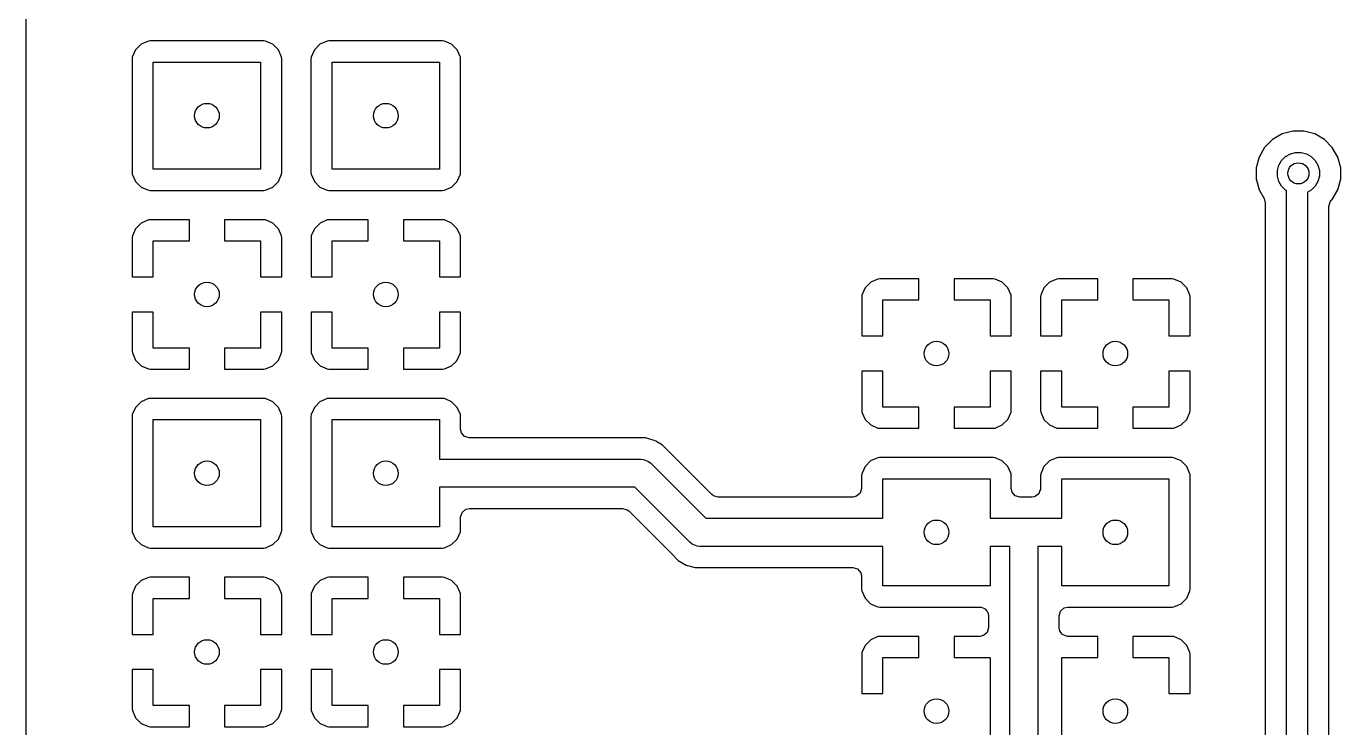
# Model space of a CAD drawing. Extents: x 0.22 to 2.58, y 0.22 to 2.18.
# Drawn here: x 0.218 to 0.953, y 0.611 to 1.004 of the extents above; entities that cross this region are included whole.
import ezdxf

# ---------------------------------------------------------------- set-up
doc = ezdxf.new("R2010")
doc.units = 0
doc.header["$MEASUREMENT"] = 0
doc.layers.add('BLACK', color=7, linetype='CONTINUOUS')

msp = doc.modelspace()

# ---------------------------------------------------------------- linework, layer by layer
at = {"layer": 'BLACK', "linetype": 'CONTINUOUS'}
for p, q in [((0.21789, 0.98531), (0.21789, 1.08531)), ((0.2821, 0.99347), (0.27897, 0.99035)), ((0.28614, 0.99526), (0.2821, 0.99347)), ((0.28713, 0.99537), (0.28614, 0.99526)), ((0.28614, 0.99526), (0.28614, 0.99526)), ((0.35066, 0.99537), (0.28713, 0.99537)), ((0.28713, 0.99537), (0.28713, 0.99537)), ((0.35165, 0.99526), (0.35066, 0.99537)), ((0.35432, 0.99408), (0.35165, 0.99526)), ((0.3557, 0.99347), (0.35432, 0.99408)), ((0.35883, 0.99035), (0.3557, 0.99347)), ((0.3821, 0.99347), (0.37897, 0.99035)), ((0.38614, 0.99526), (0.3821, 0.99347)), ((0.38713, 0.99537), (0.38614, 0.99526)), ((0.38614, 0.99526), (0.38614, 0.99526)), ((0.45066, 0.99537), (0.38713, 0.99537)), ((0.38713, 0.99537), (0.38713, 0.99537)), ((0.45165, 0.99526), (0.45066, 0.99537)), ((0.45432, 0.99408), (0.45165, 0.99526)), ((0.4557, 0.99347), (0.45432, 0.99408)), ((0.45883, 0.99035), (0.4557, 0.99347)), ((0.21789, 0.88531), (0.21789, 0.98531)), ((0.27718, 0.9863), (0.27707, 0.98531)), ((0.27707, 0.98531), (0.27707, 0.92178)), ((0.27897, 0.99035), (0.27718, 0.9863)), ((0.27718, 0.9863), (0.27718, 0.9863)), ((0.36061, 0.9863), (0.35883, 0.99035)), ((0.36073, 0.98531), (0.36061, 0.9863)), ((0.36061, 0.9863), (0.36061, 0.9863)), ((0.36061, 0.9863), (0.36061, 0.9863)), ((0.36073, 0.92178), (0.36073, 0.98531)), ((0.36073, 0.98531), (0.36073, 0.98531)), ((0.36073, 0.98531), (0.36073, 0.98531)), ((0.36073, 0.98531), (0.36073, 0.98531)), ((0.37718, 0.9863), (0.37707, 0.98531)), ((0.37707, 0.98531), (0.37707, 0.92178)), ((0.37897, 0.99035), (0.37718, 0.9863)), ((0.37718, 0.9863), (0.37718, 0.9863)), ((0.46061, 0.9863), (0.45883, 0.99035)), ((0.46069, 0.98562), (0.46061, 0.9863)), ((0.46061, 0.9863), (0.46061, 0.9863)), ((0.46061, 0.9863), (0.46061, 0.9863)), ((0.46073, 0.98531), (0.46069, 0.98562)), ((0.46073, 0.92178), (0.46073, 0.98531)), ((0.2889, 0.92354), (0.2889, 0.98354)), ((0.2889, 0.98354), (0.3489, 0.98354)), ((0.3489, 0.98354), (0.3489, 0.92354)), ((0.3889, 0.92354), (0.3889, 0.98354)), ((0.3889, 0.98354), (0.4489, 0.98354)), ((0.4489, 0.98354), (0.4489, 0.92354)), ((0.92001, 0.94329), (0.91462, 0.94018)), ((0.92602, 0.9449), (0.92001, 0.94329)), ((0.92001, 0.94329), (0.92001, 0.94329)), ((0.93225, 0.9449), (0.92602, 0.9449)), ((0.93826, 0.94329), (0.93225, 0.9449)), ((0.94365, 0.94018), (0.93826, 0.94329)), ((0.93826, 0.94329), (0.93826, 0.94329)), ((0.93826, 0.94329), (0.93826, 0.94329)), ((0.91022, 0.93578), (0.9071, 0.93039)), ((0.91462, 0.94018), (0.91022, 0.93578)), ((0.91022, 0.93578), (0.91022, 0.93578)), ((0.91462, 0.94018), (0.91462, 0.94018)), ((0.94805, 0.93578), (0.94365, 0.94018)), ((0.94365, 0.94018), (0.94365, 0.94018)), ((0.95116, 0.93039), (0.94805, 0.93578)), ((0.94805, 0.93578), (0.94805, 0.93578)), ((0.9071, 0.93039), (0.90549, 0.92437)), ((0.9071, 0.93039), (0.9071, 0.93039)), ((0.91822, 0.92578), (0.91976, 0.92845)), ((0.91976, 0.92845), (0.92194, 0.93063)), ((0.92194, 0.93063), (0.92461, 0.93217)), ((0.92461, 0.93217), (0.92759, 0.93297)), ((0.92759, 0.93297), (0.93068, 0.93297)), ((0.93068, 0.93297), (0.93365, 0.93217)), ((0.93365, 0.93217), (0.93632, 0.93063)), ((0.93632, 0.93063), (0.9385, 0.92845)), ((0.9385, 0.92845), (0.94005, 0.92578)), ((0.95278, 0.92437), (0.95116, 0.93039)), ((0.95116, 0.93039), (0.95116, 0.93039)), ((0.27707, 0.92178), (0.27707, 0.92178)), ((0.27707, 0.92178), (0.27718, 0.92079)), ((0.27718, 0.92079), (0.27718, 0.92079)), ((0.27718, 0.92079), (0.27897, 0.91674)), ((0.3489, 0.92354), (0.2889, 0.92354)), ((0.35883, 0.91674), (0.36061, 0.92079)), ((0.36061, 0.92079), (0.36073, 0.92178)), ((0.37707, 0.92178), (0.37707, 0.92178)), ((0.37707, 0.92178), (0.37718, 0.92079)), ((0.37718, 0.92079), (0.37718, 0.92079)), ((0.37718, 0.92079), (0.37897, 0.91674)), ((0.4489, 0.92354), (0.3889, 0.92354)), ((0.45883, 0.91674), (0.46061, 0.92079)), ((0.46061, 0.92079), (0.46073, 0.92178)), ((0.90549, 0.92437), (0.90549, 0.91815)), ((0.91742, 0.9228), (0.91822, 0.92578)), ((0.91742, 0.91972), (0.91742, 0.9228)), ((0.91822, 0.91674), (0.91742, 0.91972)), ((0.94005, 0.92578), (0.94084, 0.9228)), ((0.94084, 0.91972), (0.94005, 0.91674)), ((0.94084, 0.9228), (0.94084, 0.91972)), ((0.95278, 0.91815), (0.95278, 0.92437)), ((0.27897, 0.91674), (0.27897, 0.91674)), ((0.27897, 0.91674), (0.2821, 0.91361)), ((0.2821, 0.91361), (0.28614, 0.91183)), ((0.28614, 0.91183), (0.28713, 0.91171)), ((0.28713, 0.91171), (0.35066, 0.91171)), ((0.35066, 0.91171), (0.35165, 0.91183)), ((0.35066, 0.91171), (0.35066, 0.91171)), ((0.35066, 0.91171), (0.35066, 0.91171)), ((0.35165, 0.91183), (0.3557, 0.91361)), ((0.35165, 0.91183), (0.35165, 0.91183)), ((0.35165, 0.91183), (0.35165, 0.91183)), ((0.3557, 0.91361), (0.35883, 0.91674)), ((0.37897, 0.91674), (0.37897, 0.91674)), ((0.37897, 0.91674), (0.3821, 0.91361)), ((0.3821, 0.91361), (0.38614, 0.91183)), ((0.38614, 0.91183), (0.38713, 0.91171)), ((0.38713, 0.91171), (0.45066, 0.91171)), ((0.45066, 0.91171), (0.45165, 0.91183)), ((0.45066, 0.91171), (0.45066, 0.91171)), ((0.45066, 0.91171), (0.45066, 0.91171)), ((0.45165, 0.91183), (0.4557, 0.91361)), ((0.45165, 0.91183), (0.45165, 0.91183)), ((0.45165, 0.91183), (0.45165, 0.91183)), ((0.4557, 0.91361), (0.45883, 0.91674)), ((0.90549, 0.91815), (0.9071, 0.91213)), ((0.9071, 0.91213), (0.9071, 0.91213)), ((0.9071, 0.91213), (0.90996, 0.90719)), ((0.91976, 0.91407), (0.91822, 0.91674)), ((0.92194, 0.91189), (0.91976, 0.91407)), ((0.92244, 0.9116), (0.92194, 0.91189)), ((0.92244, 0.46189), (0.92244, 0.9116)), ((0.93632, 0.91189), (0.93425, 0.91069)), ((0.9385, 0.91407), (0.93632, 0.91189)), ((0.94005, 0.91674), (0.9385, 0.91407)), ((0.94805, 0.90674), (0.95116, 0.91213)), ((0.95116, 0.91213), (0.95278, 0.91815)), ((0.90996, 0.90719), (0.91061, 0.90475)), ((0.91061, 0.90475), (0.91061, 0.4786)), ((0.93425, 0.91069), (0.93425, 0.46189)), ((0.94608, 0.90275), (0.94686, 0.90539)), ((0.94686, 0.90539), (0.94751, 0.9062)), ((0.94751, 0.9062), (0.94766, 0.90635)), ((0.94766, 0.90635), (0.94805, 0.90674)), ((0.94608, 0.4786), (0.94608, 0.90275)), ((0.27898, 0.89033), (0.2772, 0.88629)), ((0.28211, 0.89346), (0.27898, 0.89033)), ((0.27898, 0.89033), (0.27898, 0.89033)), ((0.28615, 0.89524), (0.28211, 0.89346)), ((0.28211, 0.89346), (0.28211, 0.89346)), ((0.28713, 0.89535), (0.28615, 0.89524)), ((0.28615, 0.89524), (0.28615, 0.89524)), ((0.30906, 0.89535), (0.28713, 0.89535)), ((0.28713, 0.89535), (0.28713, 0.89535)), ((0.30906, 0.88354), (0.30906, 0.89535)), ((0.35066, 0.89535), (0.32874, 0.89535)), ((0.32874, 0.89535), (0.32874, 0.88354)), ((0.35165, 0.89524), (0.35066, 0.89535)), ((0.35569, 0.89346), (0.35165, 0.89524)), ((0.35881, 0.89033), (0.35569, 0.89346)), ((0.35569, 0.89346), (0.35569, 0.89346)), ((0.36059, 0.88629), (0.35881, 0.89033)), ((0.35881, 0.89033), (0.35881, 0.89033)), ((0.37898, 0.89033), (0.3772, 0.88629)), ((0.38211, 0.89346), (0.37898, 0.89033)), ((0.37898, 0.89033), (0.37898, 0.89033)), ((0.38615, 0.89524), (0.38211, 0.89346)), ((0.38211, 0.89346), (0.38211, 0.89346)), ((0.38713, 0.89535), (0.38615, 0.89524)), ((0.38615, 0.89524), (0.38615, 0.89524)), ((0.40906, 0.89535), (0.38713, 0.89535)), ((0.38713, 0.89535), (0.38713, 0.89535)), ((0.40906, 0.88354), (0.40906, 0.89535)), ((0.45066, 0.89535), (0.42874, 0.89535)), ((0.42874, 0.89535), (0.42874, 0.88354)), ((0.45165, 0.89524), (0.45066, 0.89535)), ((0.45569, 0.89346), (0.45165, 0.89524)), ((0.45881, 0.89033), (0.45569, 0.89346)), ((0.45569, 0.89346), (0.45569, 0.89346)), ((0.46059, 0.88629), (0.45881, 0.89033)), ((0.45881, 0.89033), (0.45881, 0.89033)), ((0.21789, 0.78531), (0.21789, 0.88531)), ((0.2772, 0.88629), (0.27709, 0.88531)), ((0.27709, 0.88531), (0.27709, 0.86339)), ((0.2772, 0.88629), (0.2772, 0.88629)), ((0.2889, 0.86339), (0.2889, 0.88354)), ((0.2889, 0.88354), (0.30906, 0.88354)), ((0.32874, 0.88354), (0.3489, 0.88354)), ((0.3489, 0.88354), (0.3489, 0.86339)), ((0.36071, 0.88531), (0.36059, 0.88629)), ((0.36059, 0.88629), (0.36059, 0.88629)), ((0.36071, 0.86339), (0.36071, 0.88531)), ((0.36071, 0.88531), (0.36071, 0.88531)), ((0.3772, 0.88629), (0.37709, 0.88531)), ((0.37709, 0.88531), (0.37709, 0.86339)), ((0.3772, 0.88629), (0.3772, 0.88629)), ((0.3889, 0.86339), (0.3889, 0.88354)), ((0.3889, 0.88354), (0.40906, 0.88354)), ((0.42874, 0.88354), (0.4489, 0.88354)), ((0.4489, 0.88354), (0.4489, 0.86339)), ((0.46071, 0.88531), (0.46059, 0.88629)), ((0.46059, 0.88629), (0.46059, 0.88629)), ((0.46071, 0.86339), (0.46071, 0.88531)), ((0.46071, 0.88531), (0.46071, 0.88531)), ((0.27709, 0.86339), (0.2889, 0.86339)), ((0.3489, 0.86339), (0.36071, 0.86339)), ((0.37709, 0.86339), (0.3889, 0.86339)), ((0.4489, 0.86339), (0.46071, 0.86339)), ((0.68998, 0.86039), (0.68686, 0.85726)), ((0.69402, 0.86217), (0.68998, 0.86039)), ((0.68998, 0.86039), (0.68998, 0.86039)), ((0.69501, 0.86228), (0.69402, 0.86217)), ((0.69402, 0.86217), (0.69402, 0.86217)), ((0.71693, 0.86228), (0.69501, 0.86228)), ((0.69501, 0.86228), (0.69501, 0.86228)), ((0.71693, 0.85047), (0.71693, 0.86228)), ((0.75854, 0.86228), (0.73661, 0.86228)), ((0.73661, 0.86228), (0.73661, 0.85047)), ((0.75952, 0.86217), (0.75854, 0.86228)), ((0.76356, 0.86039), (0.75952, 0.86217)), ((0.76668, 0.85726), (0.76356, 0.86039)), ((0.76356, 0.86039), (0.76356, 0.86039)), ((0.78998, 0.86039), (0.78686, 0.85726)), ((0.79402, 0.86217), (0.78998, 0.86039)), ((0.78998, 0.86039), (0.78998, 0.86039)), ((0.79501, 0.86228), (0.79402, 0.86217)), ((0.79402, 0.86217), (0.79402, 0.86217)), ((0.81693, 0.86228), (0.79501, 0.86228)), ((0.79501, 0.86228), (0.79501, 0.86228)), ((0.81693, 0.85047), (0.81693, 0.86228)), ((0.85854, 0.86228), (0.83661, 0.86228)), ((0.83661, 0.86228), (0.83661, 0.85047)), ((0.85952, 0.86217), (0.85854, 0.86228)), ((0.86356, 0.86039), (0.85952, 0.86217)), ((0.86668, 0.85726), (0.86356, 0.86039)), ((0.86356, 0.86039), (0.86356, 0.86039)), ((0.68508, 0.85322), (0.68496, 0.85224)), ((0.68686, 0.85726), (0.68508, 0.85322)), ((0.68508, 0.85322), (0.68508, 0.85322)), ((0.68686, 0.85726), (0.68686, 0.85726)), ((0.76847, 0.85322), (0.76668, 0.85726)), ((0.76668, 0.85726), (0.76668, 0.85726)), ((0.76858, 0.85224), (0.76847, 0.85322)), ((0.76847, 0.85322), (0.76847, 0.85322)), ((0.78508, 0.85322), (0.78496, 0.85224)), ((0.78686, 0.85726), (0.78508, 0.85322)), ((0.78508, 0.85322), (0.78508, 0.85322)), ((0.78686, 0.85726), (0.78686, 0.85726)), ((0.86847, 0.85322), (0.86668, 0.85726)), ((0.86668, 0.85726), (0.86668, 0.85726)), ((0.86858, 0.85224), (0.86847, 0.85322)), ((0.86847, 0.85322), (0.86847, 0.85322)), ((0.68496, 0.85224), (0.68496, 0.83031)), ((0.69677, 0.83031), (0.69677, 0.85047)), ((0.69677, 0.85047), (0.71693, 0.85047)), ((0.73661, 0.85047), (0.75677, 0.85047)), ((0.75677, 0.85047), (0.75677, 0.83031)), ((0.76858, 0.83031), (0.76858, 0.85224)), ((0.76858, 0.85224), (0.76858, 0.85224)), ((0.78496, 0.85224), (0.78496, 0.83031)), ((0.79677, 0.83031), (0.79677, 0.85047)), ((0.79677, 0.85047), (0.81693, 0.85047)), ((0.83661, 0.85047), (0.85677, 0.85047)), ((0.85677, 0.85047), (0.85677, 0.83031)), ((0.86858, 0.83031), (0.86858, 0.85224)), ((0.86858, 0.85224), (0.86858, 0.85224)), ((0.27709, 0.8437), (0.27709, 0.82178)), ((0.2889, 0.8437), (0.27709, 0.8437)), ((0.2889, 0.82354), (0.2889, 0.8437)), ((0.36071, 0.8437), (0.3489, 0.8437)), ((0.3489, 0.8437), (0.3489, 0.82354)), ((0.36071, 0.82178), (0.36071, 0.8437)), ((0.37709, 0.8437), (0.37709, 0.82178)), ((0.3889, 0.8437), (0.37709, 0.8437)), ((0.3889, 0.82354), (0.3889, 0.8437)), ((0.46071, 0.8437), (0.4489, 0.8437)), ((0.4489, 0.8437), (0.4489, 0.82354)), ((0.46071, 0.82178), (0.46071, 0.8437)), ((0.30906, 0.82354), (0.2889, 0.82354)), ((0.30906, 0.81173), (0.30906, 0.82354)), ((0.3489, 0.82354), (0.32874, 0.82354)), ((0.32874, 0.82354), (0.32874, 0.81173)), ((0.40906, 0.82354), (0.3889, 0.82354)), ((0.40906, 0.81173), (0.40906, 0.82354)), ((0.4489, 0.82354), (0.42874, 0.82354)), ((0.42874, 0.82354), (0.42874, 0.81173)), ((0.68496, 0.83031), (0.69677, 0.83031)), ((0.75677, 0.83031), (0.76858, 0.83031)), ((0.78496, 0.83031), (0.79677, 0.83031)), ((0.85677, 0.83031), (0.86858, 0.83031)), ((0.27709, 0.82178), (0.27709, 0.82178)), ((0.27709, 0.82178), (0.2772, 0.82079)), ((0.2772, 0.82079), (0.2772, 0.82079)), ((0.2772, 0.82079), (0.27898, 0.81675)), ((0.27898, 0.81675), (0.27898, 0.81675)), ((0.27898, 0.81675), (0.28211, 0.81363)), ((0.35569, 0.81363), (0.35881, 0.81675)), ((0.35881, 0.81675), (0.36059, 0.82079)), ((0.35881, 0.81675), (0.35881, 0.81675)), ((0.36059, 0.82079), (0.36071, 0.82178)), ((0.36059, 0.82079), (0.36059, 0.82079)), ((0.36071, 0.82178), (0.36071, 0.82178)), ((0.37709, 0.82178), (0.37709, 0.82178)), ((0.37709, 0.82178), (0.3772, 0.82079)), ((0.3772, 0.82079), (0.3772, 0.82079)), ((0.3772, 0.82079), (0.37898, 0.81675)), ((0.37898, 0.81675), (0.37898, 0.81675)), ((0.37898, 0.81675), (0.38211, 0.81363)), ((0.45569, 0.81363), (0.45816, 0.8161)), ((0.45816, 0.8161), (0.45881, 0.81675)), ((0.45881, 0.81675), (0.46059, 0.82079)), ((0.45881, 0.81675), (0.45881, 0.81675)), ((0.46059, 0.82079), (0.46071, 0.82178)), ((0.46059, 0.82079), (0.46059, 0.82079)), ((0.46071, 0.82178), (0.46071, 0.82178)), ((0.28211, 0.81363), (0.28211, 0.81363)), ((0.28211, 0.81363), (0.28615, 0.81185)), ((0.28615, 0.81185), (0.28713, 0.81173)), ((0.28713, 0.81173), (0.30906, 0.81173)), ((0.30906, 0.81173), (0.30906, 0.81173)), ((0.32874, 0.81173), (0.35066, 0.81173)), ((0.35066, 0.81173), (0.35165, 0.81185)), ((0.35066, 0.81173), (0.35066, 0.81173)), ((0.35165, 0.81185), (0.35569, 0.81363)), ((0.35165, 0.81185), (0.35165, 0.81185)), ((0.35569, 0.81363), (0.35569, 0.81363)), ((0.38211, 0.81363), (0.38211, 0.81363)), ((0.38211, 0.81363), (0.38615, 0.81185)), ((0.38615, 0.81185), (0.38713, 0.81173)), ((0.38713, 0.81173), (0.40906, 0.81173)), ((0.40906, 0.81173), (0.40906, 0.81173)), ((0.42874, 0.81173), (0.45066, 0.81173)), ((0.45066, 0.81173), (0.45165, 0.81185)), ((0.45066, 0.81173), (0.45066, 0.81173)), ((0.45165, 0.81185), (0.45569, 0.81363)), ((0.45165, 0.81185), (0.45165, 0.81185)), ((0.45569, 0.81363), (0.45569, 0.81363)), ((0.68496, 0.81063), (0.68496, 0.78871)), ((0.69677, 0.81063), (0.68496, 0.81063)), ((0.69677, 0.79047), (0.69677, 0.81063)), ((0.76858, 0.81063), (0.75677, 0.81063)), ((0.75677, 0.81063), (0.75677, 0.79047)), ((0.76858, 0.78871), (0.76858, 0.81063)), ((0.78496, 0.81063), (0.78496, 0.78871)), ((0.79677, 0.81063), (0.78496, 0.81063)), ((0.79677, 0.79047), (0.79677, 0.81063)), ((0.86858, 0.81063), (0.85677, 0.81063)), ((0.85677, 0.81063), (0.85677, 0.79047)), ((0.86858, 0.78871), (0.86858, 0.81063)), ((0.28614, 0.79526), (0.2821, 0.79347)), ((0.28713, 0.79537), (0.28614, 0.79526)), ((0.28614, 0.79526), (0.28614, 0.79526)), ((0.35066, 0.79537), (0.28713, 0.79537)), ((0.28713, 0.79537), (0.28713, 0.79537)), ((0.35165, 0.79526), (0.35066, 0.79537)), ((0.3557, 0.79347), (0.35165, 0.79526)), ((0.38614, 0.79526), (0.3821, 0.79347)), ((0.38713, 0.79537), (0.38614, 0.79526)), ((0.38614, 0.79526), (0.38614, 0.79526)), ((0.45066, 0.79537), (0.38713, 0.79537)), ((0.38713, 0.79537), (0.38713, 0.79537)), ((0.45165, 0.79526), (0.45066, 0.79537)), ((0.4557, 0.79347), (0.45165, 0.79526)), ((0.27897, 0.79035), (0.27718, 0.7863)), ((0.2821, 0.79347), (0.27897, 0.79035)), ((0.35883, 0.79035), (0.3557, 0.79347)), ((0.3557, 0.79347), (0.3557, 0.79347)), ((0.36061, 0.7863), (0.35883, 0.79035)), ((0.37897, 0.79035), (0.37718, 0.7863)), ((0.3821, 0.79347), (0.37897, 0.79035)), ((0.45883, 0.79035), (0.4557, 0.79347)), ((0.4557, 0.79347), (0.4557, 0.79347)), ((0.46061, 0.7863), (0.45883, 0.79035)), ((0.68496, 0.78871), (0.68496, 0.78871)), ((0.68496, 0.78871), (0.68508, 0.78772)), ((0.68508, 0.78772), (0.68508, 0.78772)), ((0.68508, 0.78772), (0.68686, 0.78368)), ((0.71693, 0.79047), (0.69677, 0.79047)), ((0.71693, 0.77866), (0.71693, 0.79047)), ((0.75677, 0.79047), (0.73661, 0.79047)), ((0.73661, 0.79047), (0.73661, 0.77866)), ((0.76668, 0.78368), (0.76847, 0.78772)), ((0.76847, 0.78772), (0.76858, 0.78871)), ((0.76847, 0.78772), (0.76847, 0.78772)), ((0.76858, 0.78871), (0.76858, 0.78871)), ((0.78496, 0.78871), (0.78496, 0.78871)), ((0.78496, 0.78871), (0.78508, 0.78772)), ((0.78508, 0.78772), (0.78508, 0.78772)), ((0.78508, 0.78772), (0.78686, 0.78368)), ((0.81693, 0.79047), (0.79677, 0.79047)), ((0.81693, 0.77866), (0.81693, 0.79047)), ((0.85677, 0.79047), (0.83661, 0.79047)), ((0.83661, 0.79047), (0.83661, 0.77866)), ((0.86668, 0.78368), (0.86847, 0.78772)), ((0.86847, 0.78772), (0.86858, 0.78871)), ((0.86847, 0.78772), (0.86847, 0.78772)), ((0.86858, 0.78871), (0.86858, 0.78871)), ((0.21789, 0.68531), (0.21789, 0.78531)), ((0.27718, 0.7863), (0.27707, 0.78531)), ((0.27707, 0.78531), (0.27707, 0.72178)), ((0.27718, 0.7863), (0.27718, 0.7863)), ((0.2889, 0.72354), (0.2889, 0.78354)), ((0.2889, 0.78354), (0.3489, 0.78354)), ((0.3489, 0.78354), (0.3489, 0.72354)), ((0.36073, 0.78531), (0.36061, 0.7863)), ((0.36061, 0.7863), (0.36061, 0.7863)), ((0.36061, 0.7863), (0.36061, 0.7863)), ((0.36073, 0.72178), (0.36073, 0.78531)), ((0.36073, 0.78531), (0.36073, 0.78531)), ((0.36073, 0.78531), (0.36073, 0.78531)), ((0.36073, 0.78531), (0.36073, 0.78531)), ((0.37718, 0.7863), (0.37707, 0.78531)), ((0.37707, 0.78531), (0.37707, 0.72178)), ((0.37718, 0.7863), (0.37718, 0.7863)), ((0.3889, 0.72354), (0.3889, 0.78354)), ((0.3889, 0.78354), (0.4489, 0.78354)), ((0.4489, 0.78354), (0.4489, 0.76142)), ((0.46069, 0.78562), (0.46061, 0.7863)), ((0.46061, 0.7863), (0.46061, 0.7863)), ((0.46061, 0.7863), (0.46061, 0.7863)), ((0.46073, 0.78531), (0.46069, 0.78562)), ((0.46073, 0.77813), (0.46073, 0.78531)), ((0.46073, 0.78531), (0.46073, 0.78531)), ((0.68686, 0.78368), (0.68686, 0.78368)), ((0.68686, 0.78368), (0.68998, 0.78056)), ((0.68998, 0.78056), (0.68998, 0.78056)), ((0.68998, 0.78056), (0.69402, 0.77878)), ((0.75952, 0.77878), (0.76356, 0.78056)), ((0.76356, 0.78056), (0.76668, 0.78368)), ((0.76356, 0.78056), (0.76356, 0.78056)), ((0.76668, 0.78368), (0.76668, 0.78368)), ((0.78686, 0.78368), (0.78686, 0.78368)), ((0.78686, 0.78368), (0.78998, 0.78056)), ((0.78998, 0.78056), (0.78998, 0.78056)), ((0.78998, 0.78056), (0.79402, 0.77878)), ((0.85952, 0.77878), (0.86356, 0.78056)), ((0.86356, 0.78056), (0.86668, 0.78368)), ((0.86356, 0.78056), (0.86356, 0.78056)), ((0.86668, 0.78368), (0.86668, 0.78368)), ((0.46117, 0.7761), (0.46073, 0.77813)), ((0.46297, 0.77402), (0.46117, 0.7761)), ((0.46561, 0.77325), (0.46297, 0.77402)), ((0.56401, 0.77325), (0.46561, 0.77325)), ((0.56602, 0.77271), (0.56401, 0.77325)), ((0.56401, 0.77325), (0.56401, 0.77325)), ((0.56902, 0.77191), (0.56602, 0.77271)), ((0.56994, 0.77138), (0.56902, 0.77191)), ((0.69402, 0.77878), (0.69501, 0.77866)), ((0.69501, 0.77866), (0.71693, 0.77866)), ((0.71693, 0.77866), (0.71693, 0.77866)), ((0.73661, 0.77866), (0.75853, 0.77866)), ((0.75853, 0.77866), (0.75854, 0.77866)), ((0.75854, 0.77866), (0.75952, 0.77878)), ((0.75952, 0.77878), (0.75952, 0.77878)), ((0.79402, 0.77878), (0.79501, 0.77866)), ((0.79501, 0.77866), (0.81693, 0.77866)), ((0.81693, 0.77866), (0.81693, 0.77866)), ((0.83661, 0.77866), (0.85853, 0.77866)), ((0.85853, 0.77866), (0.85854, 0.77866)), ((0.85854, 0.77866), (0.85952, 0.77878)), ((0.85952, 0.77878), (0.85952, 0.77878)), ((0.57352, 0.76931), (0.56994, 0.77138)), ((0.60122, 0.74161), (0.57352, 0.76931)), ((0.57352, 0.76931), (0.57352, 0.76931)), ((0.4489, 0.76142), (0.56142, 0.76142)), ((0.56142, 0.76142), (0.56295, 0.76127)), ((0.56295, 0.76127), (0.56579, 0.76009)), ((0.56579, 0.76009), (0.56699, 0.75911)), ((0.56699, 0.75911), (0.59775, 0.72835)), ((0.68684, 0.75727), (0.68506, 0.75323)), ((0.68997, 0.7604), (0.68684, 0.75727)), ((0.69402, 0.76219), (0.68997, 0.7604)), ((0.695, 0.7623), (0.69402, 0.76219)), ((0.69402, 0.76219), (0.69402, 0.76219)), ((0.69501, 0.7623), (0.695, 0.7623)), ((0.75854, 0.7623), (0.69501, 0.7623)), ((0.75953, 0.76219), (0.75854, 0.7623)), ((0.76357, 0.7604), (0.75953, 0.76219)), ((0.7667, 0.75727), (0.76357, 0.7604)), ((0.76357, 0.7604), (0.76357, 0.7604)), ((0.76849, 0.75323), (0.7667, 0.75727)), ((0.78684, 0.75727), (0.78506, 0.75323)), ((0.78997, 0.7604), (0.78684, 0.75727)), ((0.79402, 0.76219), (0.78997, 0.7604)), ((0.795, 0.7623), (0.79402, 0.76219)), ((0.79402, 0.76219), (0.79402, 0.76219)), ((0.79501, 0.7623), (0.795, 0.7623)), ((0.85854, 0.7623), (0.79501, 0.7623)), ((0.85953, 0.76219), (0.85854, 0.7623)), ((0.86357, 0.7604), (0.85953, 0.76219)), ((0.8667, 0.75727), (0.86357, 0.7604)), ((0.86357, 0.7604), (0.86357, 0.7604)), ((0.86849, 0.75323), (0.8667, 0.75727)), ((0.68506, 0.75323), (0.68494, 0.75224)), ((0.68494, 0.75224), (0.68494, 0.74506)), ((0.68506, 0.75323), (0.68506, 0.75323)), ((0.69677, 0.72835), (0.69677, 0.75047)), ((0.69677, 0.75047), (0.75677, 0.75047)), ((0.75677, 0.75047), (0.75677, 0.72835)), ((0.76853, 0.75286), (0.76849, 0.75323)), ((0.76849, 0.75323), (0.76849, 0.75323)), ((0.76849, 0.75323), (0.76849, 0.75323)), ((0.7686, 0.75224), (0.76853, 0.75286)), ((0.7686, 0.74506), (0.7686, 0.75224)), ((0.7686, 0.75224), (0.7686, 0.75224)), ((0.78506, 0.75323), (0.78494, 0.75224)), ((0.78494, 0.75224), (0.78494, 0.74506)), ((0.78506, 0.75323), (0.78506, 0.75323)), ((0.79677, 0.72835), (0.79677, 0.75047)), ((0.79677, 0.75047), (0.85677, 0.75047)), ((0.85677, 0.75047), (0.85677, 0.69047)), ((0.86853, 0.75286), (0.86849, 0.75323)), ((0.86849, 0.75323), (0.86849, 0.75323)), ((0.86849, 0.75323), (0.86849, 0.75323)), ((0.8686, 0.75224), (0.86853, 0.75286)), ((0.8686, 0.68871), (0.8686, 0.75224)), ((0.55816, 0.74567), (0.4489, 0.74567)), ((0.4489, 0.74567), (0.4489, 0.72354)), ((0.58892, 0.7149), (0.55816, 0.74567)), ((0.68417, 0.74242), (0.68209, 0.74062)), ((0.68494, 0.74506), (0.68417, 0.74242)), ((0.76904, 0.74303), (0.7686, 0.74506)), ((0.77084, 0.74095), (0.76904, 0.74303)), ((0.78417, 0.74242), (0.7839, 0.74219)), ((0.78446, 0.74342), (0.78417, 0.74242)), ((0.78489, 0.74436), (0.78446, 0.74342)), ((0.78494, 0.74506), (0.78484, 0.74472)), ((0.78484, 0.74472), (0.78489, 0.74436)), ((0.60203, 0.74095), (0.60122, 0.74161)), ((0.60467, 0.74018), (0.60203, 0.74095)), ((0.68006, 0.74018), (0.60467, 0.74018)), ((0.68209, 0.74062), (0.68006, 0.74018)), ((0.77348, 0.74018), (0.77084, 0.74095)), ((0.78006, 0.74018), (0.77348, 0.74018)), ((0.78143, 0.74037), (0.78006, 0.74018)), ((0.78167, 0.74053), (0.78143, 0.74037)), ((0.78209, 0.74062), (0.78167, 0.74053)), ((0.78287, 0.7413), (0.78209, 0.74062)), ((0.78375, 0.74186), (0.78287, 0.7413)), ((0.7839, 0.74219), (0.78375, 0.74186)), ((0.46073, 0.72896), (0.4615, 0.7316)), ((0.46073, 0.72178), (0.46073, 0.72896)), ((0.4615, 0.7316), (0.46358, 0.7334)), ((0.46358, 0.7334), (0.46561, 0.73384)), ((0.46561, 0.73384), (0.55123, 0.73384)), ((0.55123, 0.73384), (0.55387, 0.73306)), ((0.55387, 0.73306), (0.55469, 0.73241)), ((0.55469, 0.73241), (0.57872, 0.70837)), ((0.59775, 0.72835), (0.69677, 0.72835)), ((0.75677, 0.72835), (0.77559, 0.72835)), ((0.77559, 0.72835), (0.79677, 0.72835)), ((0.27707, 0.72178), (0.27707, 0.72178)), ((0.27707, 0.72178), (0.27718, 0.72079)), ((0.27718, 0.72079), (0.27718, 0.72079)), ((0.27718, 0.72079), (0.27897, 0.71674)), ((0.3489, 0.72354), (0.2889, 0.72354)), ((0.35883, 0.71674), (0.36061, 0.72079)), ((0.36061, 0.72079), (0.36073, 0.72178)), ((0.37707, 0.72178), (0.37707, 0.72178)), ((0.37707, 0.72178), (0.37718, 0.72079)), ((0.37718, 0.72079), (0.37718, 0.72079)), ((0.37718, 0.72079), (0.37897, 0.71674)), ((0.4489, 0.72354), (0.3889, 0.72354)), ((0.45883, 0.71674), (0.46061, 0.72079)), ((0.46061, 0.72079), (0.46073, 0.72178)), ((0.27897, 0.71674), (0.27897, 0.71674)), ((0.27897, 0.71674), (0.2821, 0.71361)), ((0.2821, 0.71361), (0.28614, 0.71183)), ((0.35165, 0.71183), (0.3557, 0.71361)), ((0.3557, 0.71361), (0.35883, 0.71674)), ((0.37897, 0.71674), (0.37897, 0.71674)), ((0.37897, 0.71674), (0.3821, 0.71361)), ((0.3821, 0.71361), (0.38614, 0.71183)), ((0.45165, 0.71183), (0.4557, 0.71361)), ((0.4557, 0.71361), (0.45883, 0.71674)), ((0.59011, 0.71393), (0.58892, 0.7149)), ((0.59295, 0.71275), (0.59011, 0.71393)), ((0.28614, 0.71183), (0.28713, 0.71171)), ((0.28713, 0.71171), (0.35066, 0.71171)), ((0.35066, 0.71171), (0.35165, 0.71183)), ((0.35066, 0.71171), (0.35066, 0.71171)), ((0.35066, 0.71171), (0.35066, 0.71171)), ((0.35165, 0.71183), (0.35165, 0.71183)), ((0.35165, 0.71183), (0.35165, 0.71183)), ((0.38614, 0.71183), (0.38713, 0.71171)), ((0.38713, 0.71171), (0.45066, 0.71171)), ((0.45066, 0.71171), (0.45165, 0.71183)), ((0.45066, 0.71171), (0.45066, 0.71171)), ((0.45066, 0.71171), (0.45066, 0.71171)), ((0.45165, 0.71183), (0.45165, 0.71183)), ((0.45165, 0.71183), (0.45165, 0.71183)), ((0.57872, 0.70837), (0.58239, 0.7047)), ((0.59449, 0.7126), (0.59295, 0.71275)), ((0.69677, 0.7126), (0.59449, 0.7126)), ((0.69677, 0.69047), (0.69677, 0.7126)), ((0.76772, 0.7126), (0.75677, 0.7126)), ((0.75677, 0.7126), (0.75677, 0.69047)), ((0.76772, 0.54185), (0.76772, 0.7126)), ((0.79677, 0.7126), (0.78346, 0.7126)), ((0.78346, 0.7126), (0.78346, 0.53859)), ((0.79677, 0.69047), (0.79677, 0.7126)), ((0.58239, 0.7047), (0.58688, 0.70211)), ((0.58688, 0.70211), (0.59189, 0.70077)), ((0.59189, 0.70077), (0.59189, 0.70077)), ((0.59189, 0.70077), (0.68006, 0.70077)), ((0.68006, 0.70077), (0.6827, 0.69999)), ((0.6827, 0.69999), (0.6845, 0.69791)), ((0.28211, 0.69346), (0.27898, 0.69033)), ((0.28615, 0.69524), (0.28211, 0.69346)), ((0.28211, 0.69346), (0.28211, 0.69346)), ((0.28713, 0.69535), (0.28615, 0.69524)), ((0.28615, 0.69524), (0.28615, 0.69524)), ((0.30906, 0.69535), (0.28713, 0.69535)), ((0.28713, 0.69535), (0.28713, 0.69535)), ((0.30906, 0.68354), (0.30906, 0.69535)), ((0.35066, 0.69535), (0.32874, 0.69535)), ((0.32874, 0.69535), (0.32874, 0.68354)), ((0.35165, 0.69524), (0.35066, 0.69535)), ((0.35569, 0.69346), (0.35165, 0.69524)), ((0.35881, 0.69033), (0.35569, 0.69346)), ((0.35569, 0.69346), (0.35569, 0.69346)), ((0.38211, 0.69346), (0.37898, 0.69033)), ((0.38615, 0.69524), (0.38211, 0.69346)), ((0.38211, 0.69346), (0.38211, 0.69346)), ((0.38713, 0.69535), (0.38615, 0.69524)), ((0.38615, 0.69524), (0.38615, 0.69524)), ((0.40906, 0.69535), (0.38713, 0.69535)), ((0.38713, 0.69535), (0.38713, 0.69535)), ((0.40906, 0.68354), (0.40906, 0.69535)), ((0.45066, 0.69535), (0.42874, 0.69535)), ((0.42874, 0.69535), (0.42874, 0.68354)), ((0.45165, 0.69524), (0.45066, 0.69535)), ((0.45569, 0.69346), (0.45165, 0.69524)), ((0.45881, 0.69033), (0.45569, 0.69346)), ((0.45569, 0.69346), (0.45569, 0.69346)), ((0.6845, 0.69791), (0.68494, 0.69589)), ((0.68494, 0.69589), (0.68494, 0.68871)), ((0.21789, 0.46365), (0.21789, 0.68531)), ((0.2772, 0.68629), (0.27709, 0.68531)), ((0.27709, 0.68531), (0.27709, 0.66339)), ((0.27898, 0.69033), (0.2772, 0.68629)), ((0.2772, 0.68629), (0.2772, 0.68629)), ((0.27898, 0.69033), (0.27898, 0.69033)), ((0.2889, 0.66339), (0.2889, 0.68354)), ((0.2889, 0.68354), (0.30906, 0.68354)), ((0.32874, 0.68354), (0.3489, 0.68354)), ((0.3489, 0.68354), (0.3489, 0.66339)), ((0.36059, 0.68629), (0.35881, 0.69033)), ((0.35881, 0.69033), (0.35881, 0.69033)), ((0.36071, 0.68531), (0.36059, 0.68629)), ((0.36059, 0.68629), (0.36059, 0.68629)), ((0.36071, 0.66339), (0.36071, 0.68531)), ((0.36071, 0.68531), (0.36071, 0.68531)), ((0.3772, 0.68629), (0.37709, 0.68531)), ((0.37709, 0.68531), (0.37709, 0.66339)), ((0.37898, 0.69033), (0.3772, 0.68629)), ((0.3772, 0.68629), (0.3772, 0.68629)), ((0.37898, 0.69033), (0.37898, 0.69033)), ((0.3889, 0.66339), (0.3889, 0.68354)), ((0.3889, 0.68354), (0.40906, 0.68354)), ((0.42874, 0.68354), (0.4489, 0.68354)), ((0.4489, 0.68354), (0.4489, 0.66339)), ((0.46059, 0.68629), (0.45881, 0.69033)), ((0.45881, 0.69033), (0.45881, 0.69033)), ((0.46071, 0.68531), (0.46059, 0.68629)), ((0.46059, 0.68629), (0.46059, 0.68629)), ((0.46071, 0.66339), (0.46071, 0.68531)), ((0.46071, 0.68531), (0.46071, 0.68531)), ((0.68494, 0.68871), (0.68494, 0.68871)), ((0.68494, 0.68871), (0.68506, 0.68772)), ((0.68506, 0.68772), (0.68506, 0.68772)), ((0.68506, 0.68772), (0.68684, 0.68367)), ((0.68684, 0.68367), (0.68684, 0.68367)), ((0.68684, 0.68367), (0.68997, 0.68054)), ((0.75677, 0.69047), (0.69677, 0.69047)), ((0.85677, 0.69047), (0.79677, 0.69047)), ((0.86357, 0.68054), (0.8667, 0.68367)), ((0.8667, 0.68367), (0.86849, 0.68772)), ((0.86849, 0.68772), (0.8686, 0.68871)), ((0.68997, 0.68054), (0.69402, 0.67876)), ((0.69402, 0.67876), (0.69501, 0.67864)), ((0.69501, 0.67864), (0.751, 0.67864)), ((0.751, 0.67864), (0.75135, 0.67854)), ((0.75135, 0.67854), (0.7517, 0.67859)), ((0.7517, 0.67859), (0.75265, 0.67816)), ((0.75265, 0.67816), (0.75364, 0.67787)), ((0.75364, 0.67787), (0.75388, 0.6776)), ((0.75388, 0.6776), (0.7542, 0.67745)), ((0.7542, 0.67745), (0.75476, 0.67657)), ((0.75476, 0.67657), (0.75544, 0.67579)), ((0.7953, 0.67376), (0.79607, 0.6764)), ((0.79607, 0.6764), (0.79815, 0.6782)), ((0.79815, 0.6782), (0.80018, 0.67864)), ((0.80018, 0.67864), (0.85854, 0.67864)), ((0.85854, 0.67864), (0.85953, 0.67876)), ((0.85854, 0.67864), (0.85854, 0.67864)), ((0.85854, 0.67864), (0.85854, 0.67864)), ((0.85854, 0.67864), (0.85854, 0.67864)), ((0.85953, 0.67876), (0.86357, 0.68054)), ((0.85953, 0.67876), (0.85953, 0.67876)), ((0.85953, 0.67876), (0.85953, 0.67876)), ((0.75544, 0.67579), (0.75553, 0.67537)), ((0.75553, 0.67537), (0.75569, 0.67514)), ((0.75569, 0.67514), (0.75589, 0.67376)), ((0.75589, 0.67376), (0.75589, 0.66717)), ((0.7953, 0.66717), (0.7953, 0.67376)), ((0.27709, 0.66339), (0.2889, 0.66339)), ((0.3489, 0.66339), (0.36071, 0.66339)), ((0.37709, 0.66339), (0.3889, 0.66339)), ((0.4489, 0.66339), (0.46071, 0.66339)), ((0.69402, 0.66217), (0.68998, 0.66039)), ((0.69501, 0.66228), (0.69402, 0.66217)), ((0.69402, 0.66217), (0.69402, 0.66217)), ((0.71693, 0.66228), (0.69501, 0.66228)), ((0.69501, 0.66228), (0.69501, 0.66228)), ((0.71693, 0.65047), (0.71693, 0.66228)), ((0.751, 0.66228), (0.73661, 0.66228)), ((0.73661, 0.66228), (0.73661, 0.65047)), ((0.75303, 0.66272), (0.751, 0.66228)), ((0.75511, 0.66453), (0.75303, 0.66272)), ((0.75589, 0.66717), (0.75511, 0.66453)), ((0.79549, 0.66579), (0.7953, 0.66717)), ((0.79565, 0.66555), (0.79549, 0.66579)), ((0.79574, 0.66514), (0.79565, 0.66555)), ((0.79642, 0.66435), (0.79574, 0.66514)), ((0.79698, 0.66348), (0.79642, 0.66435)), ((0.7973, 0.66333), (0.79698, 0.66348)), ((0.79754, 0.66306), (0.7973, 0.66333)), ((0.79854, 0.66277), (0.79754, 0.66306)), ((0.79948, 0.66233), (0.79854, 0.66277)), ((0.79984, 0.66238), (0.79948, 0.66233)), ((0.80018, 0.66228), (0.79984, 0.66238)), ((0.81693, 0.66228), (0.80018, 0.66228)), ((0.81693, 0.65047), (0.81693, 0.66228)), ((0.85854, 0.66228), (0.83661, 0.66228)), ((0.83661, 0.66228), (0.83661, 0.65047)), ((0.85952, 0.66217), (0.85854, 0.66228)), ((0.86356, 0.66039), (0.85952, 0.66217)), ((0.68686, 0.65726), (0.68508, 0.65322)), ((0.68998, 0.66039), (0.68686, 0.65726)), ((0.68686, 0.65726), (0.68686, 0.65726)), ((0.68998, 0.66039), (0.68998, 0.66039)), ((0.86668, 0.65726), (0.86356, 0.66039)), ((0.86356, 0.66039), (0.86356, 0.66039)), ((0.86847, 0.65322), (0.86668, 0.65726)), ((0.86668, 0.65726), (0.86668, 0.65726)), ((0.68508, 0.65322), (0.68496, 0.65224)), ((0.68496, 0.65224), (0.68496, 0.63031)), ((0.68508, 0.65322), (0.68508, 0.65322)), ((0.69677, 0.63031), (0.69677, 0.65047)), ((0.69677, 0.65047), (0.71693, 0.65047)), ((0.73661, 0.65047), (0.75677, 0.65047)), ((0.75677, 0.65047), (0.75677, 0.59047)), ((0.79677, 0.59047), (0.79677, 0.65047)), ((0.79677, 0.65047), (0.81693, 0.65047)), ((0.83661, 0.65047), (0.85677, 0.65047)), ((0.85677, 0.65047), (0.85677, 0.63031)), ((0.86858, 0.65224), (0.86847, 0.65322)), ((0.86847, 0.65322), (0.86847, 0.65322)), ((0.86858, 0.63031), (0.86858, 0.65224)), ((0.86858, 0.65224), (0.86858, 0.65224)), ((0.27709, 0.6437), (0.27709, 0.62178)), ((0.2889, 0.6437), (0.27709, 0.6437)), ((0.2889, 0.62354), (0.2889, 0.6437)), ((0.36071, 0.6437), (0.3489, 0.6437)), ((0.3489, 0.6437), (0.3489, 0.62354)), ((0.36071, 0.62178), (0.36071, 0.6437)), ((0.37709, 0.6437), (0.37709, 0.62178)), ((0.3889, 0.6437), (0.37709, 0.6437)), ((0.3889, 0.62354), (0.3889, 0.6437)), ((0.46071, 0.6437), (0.4489, 0.6437)), ((0.4489, 0.6437), (0.4489, 0.62354)), ((0.46071, 0.62178), (0.46071, 0.6437)), ((0.68496, 0.63031), (0.69677, 0.63031)), ((0.85677, 0.63031), (0.86858, 0.63031)), ((0.27709, 0.62178), (0.27709, 0.62178)), ((0.27709, 0.62178), (0.2772, 0.62079)), ((0.2772, 0.62079), (0.2772, 0.62079)), ((0.2772, 0.62079), (0.27898, 0.61675)), ((0.30906, 0.62354), (0.2889, 0.62354)), ((0.30906, 0.61173), (0.30906, 0.62354)), ((0.3489, 0.62354), (0.32874, 0.62354)), ((0.32874, 0.62354), (0.32874, 0.61173)), ((0.35881, 0.61675), (0.36059, 0.62079)), ((0.36059, 0.62079), (0.36071, 0.62178)), ((0.36059, 0.62079), (0.36059, 0.62079)), ((0.36071, 0.62178), (0.36071, 0.62178)), ((0.37709, 0.62178), (0.37709, 0.62178)), ((0.37709, 0.62178), (0.3772, 0.62079)), ((0.3772, 0.62079), (0.3772, 0.62079)), ((0.3772, 0.62079), (0.37898, 0.61675)), ((0.40906, 0.62354), (0.3889, 0.62354)), ((0.40906, 0.61173), (0.40906, 0.62354)), ((0.4489, 0.62354), (0.42874, 0.62354)), ((0.42874, 0.62354), (0.42874, 0.61173)), ((0.45881, 0.61675), (0.46059, 0.62079)), ((0.46059, 0.62079), (0.46071, 0.62178)), ((0.46059, 0.62079), (0.46059, 0.62079)), ((0.46071, 0.62178), (0.46071, 0.62178)), ((0.27898, 0.61675), (0.27898, 0.61675)), ((0.27898, 0.61675), (0.28211, 0.61363)), ((0.28211, 0.61363), (0.28211, 0.61363)), ((0.28211, 0.61363), (0.28615, 0.61185)), ((0.28615, 0.61185), (0.28713, 0.61173)), ((0.28713, 0.61173), (0.30906, 0.61173)), ((0.30906, 0.61173), (0.30906, 0.61173)), ((0.32874, 0.61173), (0.35066, 0.61173)), ((0.35066, 0.61173), (0.35165, 0.61185)), ((0.35066, 0.61173), (0.35066, 0.61173)), ((0.35165, 0.61185), (0.35569, 0.61363)), ((0.35165, 0.61185), (0.35165, 0.61185)), ((0.35569, 0.61363), (0.35881, 0.61675)), ((0.35569, 0.61363), (0.35569, 0.61363)), ((0.35881, 0.61675), (0.35881, 0.61675)), ((0.37898, 0.61675), (0.37898, 0.61675)), ((0.37898, 0.61675), (0.38211, 0.61363)), ((0.38211, 0.61363), (0.38211, 0.61363)), ((0.38211, 0.61363), (0.38615, 0.61185)), ((0.38615, 0.61185), (0.38713, 0.61173)), ((0.38713, 0.61173), (0.40906, 0.61173)), ((0.40906, 0.61173), (0.40906, 0.61173)), ((0.42874, 0.61173), (0.45066, 0.61173)), ((0.45066, 0.61173), (0.45165, 0.61185)), ((0.45066, 0.61173), (0.45066, 0.61173)), ((0.45165, 0.61185), (0.45569, 0.61363)), ((0.45165, 0.61185), (0.45165, 0.61185)), ((0.45569, 0.61363), (0.45816, 0.6161)), ((0.45569, 0.61363), (0.45569, 0.61363)), ((0.45816, 0.6161), (0.45881, 0.61675)), ((0.45881, 0.61675), (0.45881, 0.61675))]:
    msp.add_line(p, q, dxfattribs=at)
at = {"layer": 'BLACK'}
for centre, radius in [((0.3189, 0.95354), 0.00689), ((0.4189, 0.95354), 0.00689), ((0.92913, 0.92126), 0.00591), ((0.3189, 0.85354), 0.00689), ((0.4189, 0.85354), 0.00689), ((0.72677, 0.82047), 0.00689), ((0.82677, 0.82047), 0.00689), ((0.3189, 0.75354), 0.00689), ((0.4189, 0.75354), 0.00689), ((0.72677, 0.72047), 0.00689), ((0.82677, 0.72047), 0.00689), ((0.3189, 0.65354), 0.00689), ((0.4189, 0.65354), 0.00689), ((0.72677, 0.62047), 0.00689), ((0.82677, 0.62047), 0.00689)]:
    msp.add_circle(centre, radius, dxfattribs=at)
at = {"layer": 'WHITE'}
for centre, radius in [((0.3189, 0.95354), 0.00689), ((0.4189, 0.95354), 0.00689), ((0.92913, 0.92126), 0.00591), ((0.3189, 0.85354), 0.00689), ((0.4189, 0.85354), 0.00689), ((0.72677, 0.82047), 0.00689), ((0.82677, 0.82047), 0.00689), ((0.3189, 0.75354), 0.00689), ((0.4189, 0.75354), 0.00689), ((0.72677, 0.72047), 0.00689), ((0.82677, 0.72047), 0.00689), ((0.3189, 0.65354), 0.00689), ((0.4189, 0.65354), 0.00689), ((0.72677, 0.62047), 0.00689), ((0.82677, 0.62047), 0.00689)]:
    msp.add_circle(centre, radius, dxfattribs=at)

doc.saveas('drawing.dxf')
